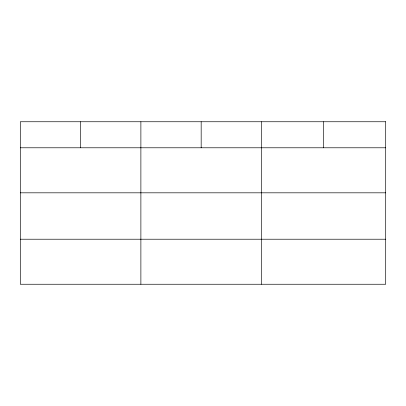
<?xml version="1.0" encoding="UTF-8"?>
<svg xmlns="http://www.w3.org/2000/svg" width="406" height="406" viewBox="0 0 406 406"><rect width="100%" height="100%" fill="white"/><g stroke="black" fill="none" stroke-linecap="round" stroke-linejoin="round"><path stroke-width="0.61" d="M20.3 147.784L385.7 147.784M20.3 192.82L385.7 192.82M20.3 239.22L385.7 239.22M323.582 121.749L323.582 147.784M261.464 121.749L261.464 284.251M201.173 121.749L201.173 147.784M140.882 121.749L140.882 284.251M80.591 121.749L80.591 147.784M385.7 121.749L20.3 121.749L20.3 284.251L385.7 284.251L385.7 121.749"/></g></svg>
